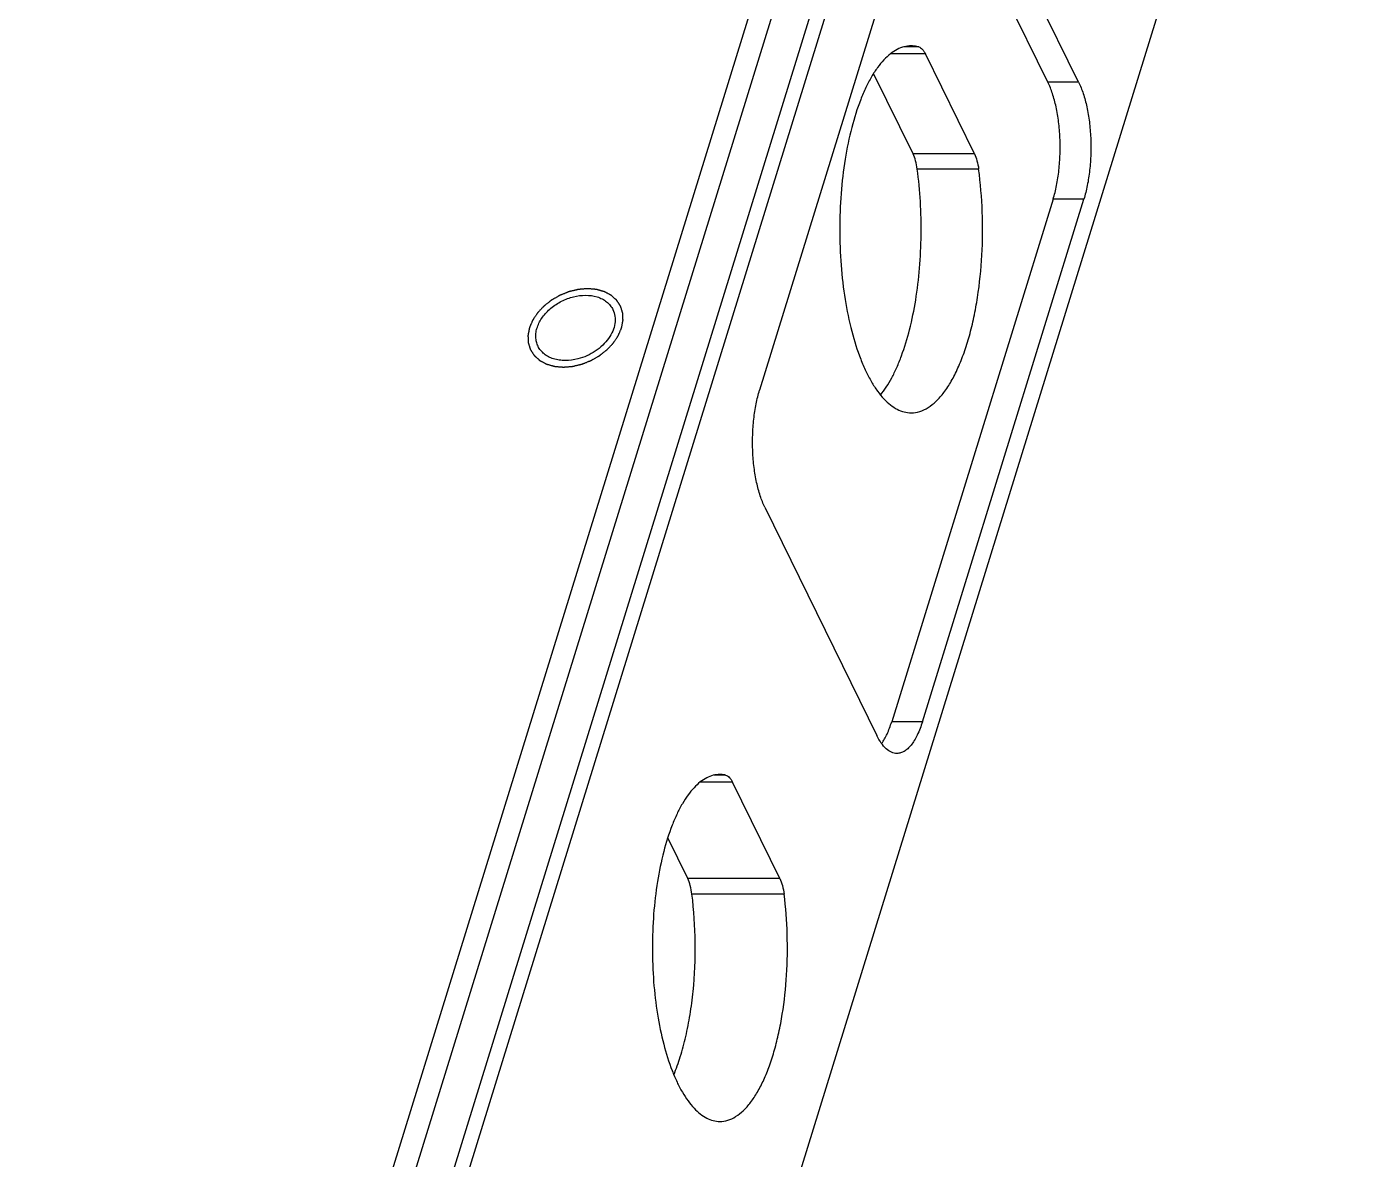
# Model space of a CAD drawing. Header units: millimetres. Extents: x 0 to 1189, y 0 to 841.
# Drawn here: x 1039.75 to 1079.63, y 700.84 to 734.8 of the extents above; entities that cross this region are included whole.
import ezdxf

# ---------------------------------------------------------------- set-up
doc = ezdxf.new("R2010")
doc.units = ezdxf.units.MM
doc.header["$LTSCALE"] = 65.395
doc.layers.get('0').update_dxf_attribs({"linetype": 'CONTINUOUS'})
for name, color, linetype in [('03_ALL_AXES', 7, 'CONTINUOUS'), ('09_ALL_ROUNDS', 7, 'CONTINUOUS'), ('11_ALL_COSMETICS', 7, 'CONTINUOUS'), ('20_ALL_FEATURES', 7, 'CONTINUOUS')]:
    doc.layers.add(name, color=color, linetype=linetype)

msp = doc.modelspace()

# ---------------------------------------------------------------- linework, layer by layer
at = {"color": 4}
for points in [[(1057.592, 725.764), (1057.596, 725.783), (1057.601, 725.811), (1057.609, 725.849), (1057.614, 725.878), (1057.62, 725.906), (1057.624, 725.93), (1057.628, 725.949), (1057.63, 725.961), (1057.632, 725.971), (1057.634, 725.978), (1057.635, 725.984), (1057.636, 725.988), (1057.636, 725.99), (1057.636, 725.992), (1057.636, 725.994), (1057.636, 725.996), (1057.636, 726), (1057.636, 726.006), (1057.635, 726.013), (1057.635, 726.022), (1057.634, 726.033), (1057.634, 726.051), (1057.633, 726.074), (1057.631, 726.102), (1057.63, 726.129), (1057.629, 726.152), (1057.628, 726.17), (1057.628, 726.182), (1057.627, 726.191), (1057.627, 726.198), (1057.627, 726.203), (1057.626, 726.208), (1057.626, 726.21), (1057.626, 726.212), (1057.626, 726.213), (1057.625, 726.215), (1057.624, 726.219), (1057.622, 726.224), (1057.62, 726.23), (1057.618, 726.239), (1057.614, 726.249), (1057.609, 726.266), (1057.602, 726.287), (1057.594, 726.313), (1057.586, 726.338), (1057.58, 726.359), (1057.574, 726.376), (1057.571, 726.387), (1057.568, 726.395), (1057.566, 726.401), (1057.565, 726.407), (1057.563, 726.41), (1057.563, 726.412), (1057.562, 726.414), (1057.561, 726.415), (1057.56, 726.417), (1057.558, 726.421), (1057.555, 726.425), (1057.551, 726.431), (1057.546, 726.438), (1057.54, 726.448), (1057.53, 726.463), (1057.518, 726.482), (1057.503, 726.504), (1057.488, 726.527), (1057.476, 726.546), (1057.466, 726.561), (1057.46, 726.57), (1057.455, 726.578), (1057.452, 726.583), (1057.448, 726.588), (1057.446, 726.591), (1057.445, 726.593), (1057.444, 726.595), (1057.443, 726.596), (1057.441, 726.597), (1057.438, 726.6), (1057.434, 726.604), (1057.429, 726.608), (1057.422, 726.614), (1057.414, 726.622), (1057.4, 726.634), (1057.383, 726.649), (1057.362, 726.667), (1057.342, 726.686), (1057.325, 726.701), (1057.311, 726.713), (1057.303, 726.72), (1057.296, 726.727), (1057.291, 726.731), (1057.287, 726.735), (1057.284, 726.738), (1057.282, 726.739), (1057.281, 726.74), (1057.279, 726.741), (1057.277, 726.742), (1057.273, 726.744), (1057.268, 726.747), (1057.262, 726.75), (1057.253, 726.755), (1057.243, 726.76), (1057.225, 726.769), (1057.204, 726.781), (1057.179, 726.794), (1057.153, 726.808), (1057.132, 726.819), (1057.115, 726.828), (1057.104, 726.834), (1057.096, 726.838), (1057.089, 726.842), (1057.084, 726.845), (1057.08, 726.847), (1057.078, 726.848), (1057.077, 726.849), (1057.075, 726.849), (1057.072, 726.85), (1057.068, 726.851), (1057.062, 726.853), (1057.054, 726.855), (1057.045, 726.858), (1057.032, 726.861), (1057.012, 726.867), (1056.988, 726.874), (1056.958, 726.882), (1056.928, 726.89), (1056.904, 726.897), (1056.884, 726.903), (1056.872, 726.906), (1056.862, 726.909), (1056.854, 726.911), (1056.848, 726.913), (1056.844, 726.914), (1056.841, 726.915), (1056.84, 726.916), (1056.837, 726.916), (1056.835, 726.916), (1056.83, 726.916), (1056.823, 726.917), (1056.815, 726.918), (1056.803, 726.919), (1056.79, 726.92), (1056.767, 726.922), (1056.74, 726.924), (1056.707, 726.927), (1056.673, 726.93), (1056.646, 726.932), (1056.623, 726.934), (1056.61, 726.936), (1056.599, 726.937), (1056.59, 726.937), (1056.583, 726.938), (1056.578, 726.938), (1056.576, 726.939), (1056.574, 726.939), (1056.571, 726.939), (1056.569, 726.938), (1056.564, 726.938), (1056.556, 726.937), (1056.548, 726.937), (1056.536, 726.936), (1056.522, 726.935), (1056.499, 726.933), (1056.47, 726.93), (1056.436, 726.928), (1056.402, 726.925), (1056.373, 726.922), (1056.35, 726.921), (1056.336, 726.919), (1056.324, 726.918), (1056.316, 726.918), (1056.308, 726.917), (1056.303, 726.917), (1056.3, 726.917), (1056.298, 726.916), (1056.296, 726.916), (1056.293, 726.915), (1056.288, 726.914), (1056.281, 726.912), (1056.272, 726.91), (1056.261, 726.907), (1056.246, 726.904), (1056.223, 726.898), (1056.194, 726.892), (1056.159, 726.883), (1056.124, 726.875), (1056.095, 726.868), (1056.072, 726.863), (1056.057, 726.859), (1056.046, 726.856), (1056.037, 726.854), (1056.03, 726.852), (1056.025, 726.851), (1056.022, 726.851), (1056.02, 726.85), (1056.018, 726.849), (1056.015, 726.848), (1056.01, 726.846), (1056.003, 726.843), (1055.994, 726.84), (1055.983, 726.836), (1055.969, 726.83), (1055.946, 726.821), (1055.918, 726.81), (1055.884, 726.796), (1055.85, 726.783), (1055.822, 726.772), (1055.799, 726.763), (1055.785, 726.757), (1055.774, 726.753), (1055.765, 726.749), (1055.758, 726.746), (1055.753, 726.744), (1055.75, 726.743), (1055.748, 726.743), (1055.746, 726.741), (1055.744, 726.74), (1055.739, 726.737), (1055.732, 726.733), (1055.724, 726.729), (1055.713, 726.722), (1055.7, 726.715), (1055.678, 726.702), (1055.652, 726.687), (1055.619, 726.669), (1055.587, 726.65), (1055.56, 726.635), (1055.539, 726.622), (1055.525, 726.615), (1055.514, 726.608), (1055.506, 726.604), (1055.5, 726.6), (1055.495, 726.597), (1055.492, 726.596), (1055.49, 726.595), (1055.489, 726.593), (1055.486, 726.591), (1055.482, 726.588), (1055.476, 726.584), (1055.469, 726.578), (1055.46, 726.571), (1055.448, 726.561), (1055.429, 726.547), (1055.406, 726.528), (1055.377, 726.506), (1055.349, 726.484), (1055.326, 726.465), (1055.307, 726.451), (1055.295, 726.441), (1055.286, 726.434), (1055.279, 726.428), (1055.273, 726.424), (1055.269, 726.421), (1055.266, 726.419), (1055.264, 726.417), (1055.263, 726.416), (1055.261, 726.414), (1055.257, 726.41), (1055.253, 726.405), (1055.247, 726.398), (1055.239, 726.39), (1055.229, 726.38), (1055.213, 726.363), (1055.193, 726.342), (1055.169, 726.316), (1055.146, 726.291), (1055.126, 726.27), (1055.11, 726.253), (1055.1, 726.243), (1055.092, 726.234), (1055.086, 726.228), (1055.081, 726.223), (1055.078, 726.219), (1055.076, 726.217), (1055.074, 726.215), (1055.073, 726.214), (1055.072, 726.211), (1055.069, 726.207), (1055.065, 726.202), (1055.061, 726.195), (1055.055, 726.186), (1055.047, 726.174), (1055.035, 726.156), (1055.02, 726.133), (1055.001, 726.106), (1054.983, 726.078), (1054.968, 726.055), (1054.955, 726.037), (1054.948, 726.026), (1054.942, 726.017), (1054.937, 726.01), (1054.933, 726.004), (1054.931, 726), (1054.929, 725.998), (1054.928, 725.996), (1054.927, 725.994), (1054.926, 725.992), (1054.924, 725.988), (1054.922, 725.981), (1054.919, 725.974), (1054.915, 725.965), (1054.909, 725.952), (1054.901, 725.933), (1054.891, 725.909), (1054.878, 725.88), (1054.866, 725.851), (1054.85, 725.812), (1054.837, 725.783), (1054.829, 725.764)], [(1054.829, 725.764), (1054.825, 725.745), (1054.82, 725.716), (1054.812, 725.678), (1054.807, 725.65), (1054.801, 725.621), (1054.797, 725.597), (1054.793, 725.578), (1054.791, 725.566), (1054.789, 725.557), (1054.787, 725.55), (1054.786, 725.544), (1054.785, 725.54), (1054.785, 725.537), (1054.785, 725.536), (1054.785, 725.534), (1054.785, 725.532), (1054.785, 725.528), (1054.785, 725.522), (1054.786, 725.515), (1054.786, 725.506), (1054.787, 725.494), (1054.787, 725.476), (1054.788, 725.453), (1054.79, 725.426), (1054.791, 725.398), (1054.792, 725.375), (1054.793, 725.357), (1054.793, 725.346), (1054.794, 725.337), (1054.794, 725.33), (1054.794, 725.324), (1054.795, 725.32), (1054.795, 725.318), (1054.795, 725.316), (1054.795, 725.314), (1054.796, 725.312), (1054.797, 725.309), (1054.799, 725.303), (1054.801, 725.297), (1054.803, 725.289), (1054.807, 725.278), (1054.812, 725.261), (1054.819, 725.24), (1054.827, 725.215), (1054.835, 725.189), (1054.841, 725.168), (1054.847, 725.151), (1054.85, 725.141), (1054.853, 725.133), (1054.855, 725.126), (1054.856, 725.121), (1054.858, 725.117), (1054.858, 725.115), (1054.859, 725.113), (1054.86, 725.112), (1054.861, 725.11), (1054.863, 725.107), (1054.866, 725.102), (1054.87, 725.097), (1054.875, 725.089), (1054.881, 725.08), (1054.891, 725.065), (1054.903, 725.046), (1054.918, 725.023), (1054.933, 725.001), (1054.945, 724.982), (1054.955, 724.967), (1054.961, 724.957), (1054.966, 724.95), (1054.969, 724.944), (1054.973, 724.94), (1054.975, 724.936), (1054.976, 724.934), (1054.977, 724.933), (1054.978, 724.932), (1054.98, 724.93), (1054.983, 724.928), (1054.987, 724.924), (1054.992, 724.919), (1054.999, 724.913), (1055.007, 724.906), (1055.021, 724.893), (1055.038, 724.878), (1055.058, 724.86), (1055.079, 724.842), (1055.096, 724.827), (1055.11, 724.815), (1055.118, 724.807), (1055.125, 724.801), (1055.13, 724.796), (1055.134, 724.793), (1055.137, 724.79), (1055.139, 724.789), (1055.14, 724.787), (1055.142, 724.787), (1055.144, 724.785), (1055.148, 724.783), (1055.153, 724.781), (1055.159, 724.777), (1055.168, 724.773), (1055.178, 724.767), (1055.195, 724.758), (1055.217, 724.747), (1055.242, 724.733), (1055.268, 724.72), (1055.289, 724.708), (1055.306, 724.699), (1055.317, 724.694), (1055.325, 724.689), (1055.332, 724.686), (1055.337, 724.683), (1055.341, 724.681), (1055.343, 724.68), (1055.344, 724.679), (1055.346, 724.678), (1055.349, 724.678), (1055.353, 724.677), (1055.359, 724.675), (1055.367, 724.673), (1055.376, 724.67), (1055.389, 724.666), (1055.409, 724.661), (1055.433, 724.654), (1055.463, 724.645), (1055.493, 724.637), (1055.517, 724.63), (1055.537, 724.625), (1055.549, 724.621), (1055.559, 724.618), (1055.567, 724.616), (1055.573, 724.614), (1055.577, 724.613), (1055.58, 724.612), (1055.581, 724.612), (1055.584, 724.612), (1055.586, 724.612), (1055.591, 724.611), (1055.598, 724.61), (1055.606, 724.61), (1055.617, 724.609), (1055.631, 724.608), (1055.653, 724.606), (1055.681, 724.603), (1055.714, 724.6), (1055.748, 724.597), (1055.775, 724.595), (1055.798, 724.593), (1055.811, 724.592), (1055.822, 724.591), (1055.831, 724.59), (1055.838, 724.59), (1055.843, 724.589), (1055.845, 724.589), (1055.847, 724.589), (1055.85, 724.589), (1055.852, 724.589), (1055.857, 724.59), (1055.865, 724.59), (1055.873, 724.591), (1055.885, 724.592), (1055.899, 724.593), (1055.922, 724.595), (1055.951, 724.597), (1055.985, 724.6), (1056.019, 724.603), (1056.048, 724.605), (1056.071, 724.607), (1056.085, 724.608), (1056.097, 724.609), (1056.105, 724.61), (1056.113, 724.61), (1056.118, 724.611), (1056.121, 724.611), (1056.123, 724.611), (1056.125, 724.612), (1056.128, 724.612), (1056.133, 724.614), (1056.14, 724.615), (1056.149, 724.617), (1056.16, 724.62), (1056.175, 724.624), (1056.198, 724.629), (1056.227, 724.636), (1056.262, 724.644), (1056.297, 724.653), (1056.326, 724.659), (1056.349, 724.665), (1056.364, 724.668), (1056.375, 724.671), (1056.384, 724.673), (1056.391, 724.675), (1056.396, 724.676), (1056.399, 724.677), (1056.401, 724.677), (1056.403, 724.678), (1056.406, 724.679), (1056.411, 724.681), (1056.418, 724.684), (1056.427, 724.688), (1056.438, 724.692), (1056.452, 724.698), (1056.475, 724.707), (1056.503, 724.718), (1056.537, 724.731), (1056.571, 724.745), (1056.599, 724.756), (1056.622, 724.765), (1056.636, 724.77), (1056.647, 724.775), (1056.656, 724.778), (1056.663, 724.781), (1056.668, 724.783), (1056.67, 724.784), (1056.673, 724.785), (1056.675, 724.786), (1056.677, 724.788), (1056.682, 724.79), (1056.689, 724.794), (1056.697, 724.799), (1056.708, 724.805), (1056.721, 724.813), (1056.743, 724.825), (1056.769, 724.841), (1056.802, 724.859), (1056.834, 724.877), (1056.861, 724.893), (1056.882, 724.905), (1056.896, 724.913), (1056.906, 724.919), (1056.915, 724.924), (1056.921, 724.928), (1056.926, 724.93), (1056.929, 724.932), (1056.931, 724.933), (1056.932, 724.934), (1056.935, 724.936), (1056.939, 724.939), (1056.945, 724.944), (1056.952, 724.95), (1056.961, 724.957), (1056.973, 724.966), (1056.992, 724.981), (1057.015, 724.999), (1057.044, 725.022), (1057.072, 725.044), (1057.095, 725.062), (1057.114, 725.077), (1057.126, 725.086), (1057.135, 725.093), (1057.142, 725.099), (1057.148, 725.104), (1057.152, 725.107), (1057.155, 725.109), (1057.157, 725.11), (1057.158, 725.112), (1057.16, 725.114), (1057.163, 725.117), (1057.168, 725.123), (1057.174, 725.129), (1057.182, 725.137), (1057.192, 725.148), (1057.208, 725.165), (1057.228, 725.186), (1057.252, 725.211), (1057.275, 725.236), (1057.295, 725.257), (1057.311, 725.274), (1057.321, 725.285), (1057.329, 725.293), (1057.335, 725.3), (1057.34, 725.305), (1057.343, 725.309), (1057.345, 725.311), (1057.347, 725.312), (1057.348, 725.314), (1057.349, 725.316), (1057.352, 725.32), (1057.356, 725.326), (1057.36, 725.333), (1057.366, 725.342), (1057.374, 725.353), (1057.386, 725.372), (1057.401, 725.394), (1057.42, 725.422), (1057.438, 725.449), (1057.453, 725.472), (1057.466, 725.49), (1057.473, 725.502), (1057.479, 725.511), (1057.484, 725.518), (1057.488, 725.524), (1057.49, 725.528), (1057.492, 725.53), (1057.493, 725.531), (1057.494, 725.533), (1057.495, 725.536), (1057.497, 725.54), (1057.499, 725.546), (1057.502, 725.553), (1057.506, 725.563), (1057.512, 725.575), (1057.52, 725.594), (1057.53, 725.619), (1057.543, 725.648), (1057.555, 725.677), (1057.571, 725.715), (1057.584, 725.744), (1057.592, 725.764)]]:
    msp.add_open_spline(points, degree=3, knots=[0, 0, 0, 0, 0.015625, 0.023438, 0.03125, 0.039062, 0.046875, 0.050781, 0.054688, 0.056641, 0.058594, 0.060547, 0.061523, 0.062012, 0.0625, 0.062988, 0.063477, 0.064453, 0.066406, 0.068359, 0.070312, 0.074219, 0.078125, 0.085938, 0.09375, 0.101562, 0.109375, 0.113281, 0.117188, 0.119141, 0.121094, 0.123047, 0.124023, 0.124512, 0.125, 0.125488, 0.125977, 0.126953, 0.128906, 0.130859, 0.132812, 0.136719, 0.140625, 0.148438, 0.15625, 0.164062, 0.171875, 0.175781, 0.179688, 0.181641, 0.183594, 0.185547, 0.186523, 0.187012, 0.1875, 0.187988, 0.188477, 0.189453, 0.191406, 0.193359, 0.195312, 0.199219, 0.203125, 0.210938, 0.21875, 0.226562, 0.234375, 0.238281, 0.242188, 0.244141, 0.246094, 0.248047, 0.249023, 0.249512, 0.25, 0.250488, 0.250977, 0.251953, 0.253906, 0.255859, 0.257812, 0.261719, 0.265625, 0.273438, 0.28125, 0.289062, 0.296875, 0.300781, 0.304688, 0.306641, 0.308594, 0.310547, 0.311523, 0.312012, 0.3125, 0.312988, 0.313477, 0.314453, 0.316406, 0.318359, 0.320312, 0.324219, 0.328125, 0.335938, 0.34375, 0.351562, 0.359375, 0.363281, 0.367188, 0.369141, 0.371094, 0.373047, 0.374023, 0.374512, 0.375, 0.375488, 0.375977, 0.376953, 0.378906, 0.380859, 0.382812, 0.386719, 0.390625, 0.398438, 0.40625, 0.414062, 0.421875, 0.425781, 0.429688, 0.431641, 0.433594, 0.435547, 0.436523, 0.437012, 0.4375, 0.437988, 0.438477, 0.439453, 0.441406, 0.443359, 0.445312, 0.449219, 0.453125, 0.460938, 0.46875, 0.476562, 0.484375, 0.488281, 0.492188, 0.494141, 0.496094, 0.498047, 0.499023, 0.499512, 0.5, 0.500488, 0.500977, 0.501953, 0.503906, 0.505859, 0.507812, 0.511719, 0.515625, 0.523438, 0.53125, 0.539062, 0.546875, 0.550781, 0.554688, 0.556641, 0.558594, 0.560547, 0.561523, 0.562012, 0.5625, 0.562988, 0.563477, 0.564453, 0.566406, 0.568359, 0.570312, 0.574219, 0.578125, 0.585938, 0.59375, 0.601562, 0.609375, 0.613281, 0.617188, 0.619141, 0.621094, 0.623047, 0.624023, 0.624512, 0.625, 0.625488, 0.625977, 0.626953, 0.628906, 0.630859, 0.632812, 0.636719, 0.640625, 0.648438, 0.65625, 0.664062, 0.671875, 0.675781, 0.679688, 0.681641, 0.683594, 0.685547, 0.686523, 0.687012, 0.6875, 0.687988, 0.688477, 0.689453, 0.691406, 0.693359, 0.695312, 0.699219, 0.703125, 0.710938, 0.71875, 0.726562, 0.734375, 0.738281, 0.742188, 0.744141, 0.746094, 0.748047, 0.749023, 0.749512, 0.75, 0.750488, 0.750977, 0.751953, 0.753906, 0.755859, 0.757812, 0.761719, 0.765625, 0.773438, 0.78125, 0.789062, 0.796875, 0.800781, 0.804688, 0.806641, 0.808594, 0.810547, 0.811523, 0.812012, 0.8125, 0.812988, 0.813477, 0.814453, 0.816406, 0.818359, 0.820312, 0.824219, 0.828125, 0.835938, 0.84375, 0.851562, 0.859375, 0.863281, 0.867188, 0.869141, 0.871094, 0.873047, 0.874023, 0.874512, 0.875, 0.875488, 0.875977, 0.876953, 0.878906, 0.880859, 0.882812, 0.886719, 0.890625, 0.898438, 0.90625, 0.914062, 0.921875, 0.925781, 0.929688, 0.931641, 0.933594, 0.935547, 0.936523, 0.937012, 0.9375, 0.937988, 0.938477, 0.939453, 0.941406, 0.943359, 0.945312, 0.949219, 0.953125, 0.960938, 0.96875, 0.976562, 0.984375, 1, 1, 1, 1], dxfattribs=at)
at = {"layer": '03_ALL_AXES', "color": 7}
for p, q in [((1071.222, 766.888), (1039.753, 665.056)), ((1041.595, 665.056), (1073.064, 766.888)), ((1071.649, 766.018), (1040.18, 664.186))]:
    msp.add_line(p, q, dxfattribs=at)
at = {"layer": '09_ALL_ROUNDS', "color": 7}
for p, q in [((1042.056, 665.056), (1073.524, 766.888)), ((1070.374, 733.132), (1067.019, 739.97)), ((1071.295, 733.132), (1067.94, 739.97)), ((1066.572, 739.565), (1061.731, 723.899)), ((1068.173, 730.979), (1066.703, 733.976)), ((1066.331, 730.979), (1065.147, 733.392)), ((1070.532, 729.62), (1065.691, 713.953)), ((1066.612, 713.953), (1071.453, 729.62)), ((1061.888, 720.387), (1065.244, 713.549)), ((1062.338, 709.258), (1060.921, 712.144)), ((1059.575, 709.258), (1058.976, 710.478))]:
    msp.add_line(p, q, dxfattribs=at)
at = {"layer": '09_ALL_ROUNDS', "color": 4}
for p, q in [((1066.502, 734.187), (1066.051, 734.187)), ((1066.703, 733.976), (1065.648, 733.976)), ((1071.295, 733.132), (1070.374, 733.132)), ((1068.173, 730.979), (1066.331, 730.979)), ((1068.299, 730.524), (1066.457, 730.524)), ((1071.453, 729.62), (1070.532, 729.62)), ((1066.612, 713.953), (1065.691, 713.953)), ((1060.921, 712.144), (1059.942, 712.144)), ((1060.712, 712.357), (1060.369, 712.357)), ((1062.338, 709.258), (1059.575, 709.258)), ((1062.466, 708.784), (1059.703, 708.784))]:
    msp.add_line(p, q, dxfattribs=at)
at = {"layer": '09_ALL_ROUNDS', "color": 7}
for points, knots in [([(1066.276, 734.218), (1066.205, 734.218), (1066.06, 734.199), (1065.848, 734.116), (1065.643, 733.981), (1065.445, 733.796), (1065.255, 733.563), (1065.076, 733.284), (1064.908, 732.962), (1064.695, 732.461), (1064.472, 731.746), (1064.279, 730.802), (1064.161, 729.78), (1064.121, 728.718), (1064.161, 727.655), (1064.279, 726.633), (1064.472, 725.689), (1064.695, 724.974), (1064.908, 724.473), (1065.076, 724.151), (1065.255, 723.872), (1065.445, 723.639), (1065.643, 723.454), (1065.848, 723.319), (1066.06, 723.236), (1066.205, 723.218), (1066.276, 723.218)], [0, 0, 0, 0, 0.016816, 0.034496, 0.053762, 0.075119, 0.098875, 0.125172, 0.154032, 0.185383, 0.254917, 0.332103, 0.414667, 0.5, 0.585333, 0.667897, 0.745083, 0.814617, 0.845968, 0.874828, 0.901125, 0.924881, 0.946238, 0.965504, 0.983184, 1, 1, 1, 1]), ([(1066.502, 734.187), (1066.483, 734.192), (1066.409, 734.21), (1066.333, 734.218), (1066.276, 734.218)], [0, 0, 0, 0, 0.253596, 1, 1, 1, 1]), ([(1066.502, 734.187), (1066.542, 734.176), (1066.601, 734.132), (1066.661, 734.054), (1066.689, 734.003), (1066.703, 733.976)], [0, 0, 0, 0, 0.42505, 0.692197, 1, 1, 1, 1]), ([(1070.532, 729.62), (1070.574, 729.755), (1070.644, 730.042), (1070.712, 730.494), (1070.746, 730.972), (1070.743, 731.457), (1070.703, 731.931), (1070.63, 732.377), (1070.524, 732.778), (1070.428, 733.022), (1070.374, 733.132)], [0, 0, 0, 0, 0.118605, 0.247396, 0.382393, 0.519246, 0.6535, 0.78085, 0.897404, 1, 1, 1, 1]), ([(1071.295, 733.132), (1071.349, 733.022), (1071.445, 732.778), (1071.551, 732.377), (1071.625, 731.931), (1071.664, 731.457), (1071.667, 730.972), (1071.634, 730.494), (1071.565, 730.042), (1071.495, 729.755), (1071.453, 729.62)], [0, 0, 0, 0, 0.102596, 0.21915, 0.3465, 0.480754, 0.617607, 0.752604, 0.881395, 1, 1, 1, 1]), ([(1066.457, 730.524), (1066.445, 730.609), (1066.415, 730.764), (1066.363, 730.914), (1066.331, 730.979)], [0, 0, 0, 0, 0.539561, 1, 1, 1, 1]), ([(1068.173, 730.979), (1068.205, 730.914), (1068.258, 730.764), (1068.288, 730.609), (1068.299, 730.524)], [0, 0, 0, 0, 0.460439, 1, 1, 1, 1]), ([(1065.355, 723.752), (1065.417, 723.828), (1065.537, 723.994), (1065.699, 724.27), (1065.851, 724.584), (1066.044, 725.062), (1066.247, 725.734), (1066.426, 726.615), (1066.54, 727.564), (1066.586, 728.551), (1066.563, 729.544), (1066.501, 730.201), (1066.457, 730.524)], [0, 0, 0, 0, 0.041774, 0.087534, 0.137249, 0.190779, 0.308264, 0.437473, 0.575104, 0.717402, 0.860375, 1, 1, 1, 1]), ([(1066.276, 723.218), (1066.362, 723.218), (1066.541, 723.246), (1066.797, 723.369), (1067.042, 723.568), (1067.275, 723.837), (1067.492, 724.174), (1067.692, 724.574), (1067.872, 725.032), (1068.031, 725.541), (1068.164, 726.095), (1068.31, 726.897), (1068.417, 727.953), (1068.428, 729.24), (1068.356, 730.101), (1068.299, 730.524)], [0, 0, 0, 0, 0.031773, 0.065903, 0.104198, 0.147761, 0.197096, 0.252279, 0.313077, 0.379043, 0.449561, 0.523897, 0.680589, 0.841859, 1, 1, 1, 1]), ([(1061.888, 720.387), (1061.834, 720.497), (1061.739, 720.741), (1061.633, 721.142), (1061.559, 721.587), (1061.52, 722.062), (1061.517, 722.547), (1061.55, 723.025), (1061.619, 723.476), (1061.689, 723.764), (1061.731, 723.899)], [0, 0, 0, 0, 0.102596, 0.21915, 0.3465, 0.480754, 0.617607, 0.752604, 0.881395, 1, 1, 1, 1]), ([(1065.388, 713.305), (1065.453, 713.393), (1065.569, 713.604), (1065.652, 713.829), (1065.691, 713.953)], [0, 0, 0, 0, 0.457678, 1, 1, 1, 1]), ([(1066.612, 713.953), (1066.57, 713.817), (1066.498, 713.625), (1066.374, 713.396), (1066.279, 713.259), (1066.178, 713.149), (1066.072, 713.068), (1065.962, 713.019), (1065.886, 713.007), (1065.849, 713.007)], [0, 0, 0, 0, 0.331731, 0.47624, 0.605765, 0.720709, 0.822536, 0.914128, 1, 1, 1, 1]), ([(1065.849, 713.007), (1065.822, 713.007), (1065.766, 713.013), (1065.652, 713.051), (1065.513, 713.148), (1065.365, 713.324), (1065.283, 713.468), (1065.244, 713.549)], [0, 0, 0, 0, 0.096312, 0.196284, 0.418525, 0.684383, 1, 1, 1, 1]), ([(1060.54, 712.376), (1060.474, 712.376), (1060.336, 712.358), (1060.136, 712.28), (1059.942, 712.152), (1059.754, 711.978), (1059.575, 711.757), (1059.406, 711.493), (1059.247, 711.189), (1059.045, 710.715), (1058.835, 710.039), (1058.653, 709.147), (1058.54, 708.181), (1058.503, 707.176), (1058.54, 706.172), (1058.653, 705.205), (1058.835, 704.313), (1059.045, 703.637), (1059.247, 703.163), (1059.406, 702.859), (1059.575, 702.595), (1059.754, 702.375), (1059.942, 702.2), (1060.136, 702.072), (1060.336, 701.994), (1060.474, 701.976), (1060.54, 701.976)], [0, 0, 0, 0, 0.016816, 0.034496, 0.053762, 0.075119, 0.098875, 0.125172, 0.154032, 0.185383, 0.254917, 0.332103, 0.414667, 0.5, 0.585333, 0.667897, 0.745083, 0.814617, 0.845968, 0.874828, 0.901125, 0.924881, 0.946238, 0.965504, 0.983184, 1, 1, 1, 1]), ([(1060.712, 712.357), (1060.698, 712.36), (1060.641, 712.371), (1060.583, 712.376), (1060.54, 712.376)], [0, 0, 0, 0, 0.252357, 1, 1, 1, 1]), ([(1060.712, 712.357), (1060.732, 712.353), (1060.773, 712.335), (1060.828, 712.289), (1060.879, 712.224), (1060.907, 712.173), (1060.921, 712.144)], [0, 0, 0, 0, 0.197839, 0.425145, 0.691428, 1, 1, 1, 1]), ([(1059.703, 708.784), (1059.692, 708.872), (1059.662, 709.034), (1059.608, 709.19), (1059.575, 709.258)], [0, 0, 0, 0, 0.540239, 1, 1, 1, 1]), ([(1062.338, 709.258), (1062.371, 709.19), (1062.425, 709.034), (1062.455, 708.872), (1062.466, 708.784)], [0, 0, 0, 0, 0.459761, 1, 1, 1, 1]), ([(1059.159, 703.374), (1059.232, 703.551), (1059.367, 703.928), (1059.528, 704.532), (1059.655, 705.187), (1059.777, 706.125), (1059.827, 707.333), (1059.764, 708.304), (1059.703, 708.784)], [0, 0, 0, 0, 0.104537, 0.218721, 0.34093, 0.469256, 0.735613, 1, 1, 1, 1]), ([(1060.54, 701.976), (1060.621, 701.976), (1060.788, 702.002), (1061.028, 702.116), (1061.257, 702.3), (1061.475, 702.55), (1061.679, 702.862), (1061.867, 703.232), (1062.037, 703.657), (1062.187, 704.13), (1062.314, 704.644), (1062.454, 705.39), (1062.559, 706.375), (1062.577, 707.579), (1062.516, 708.386), (1062.466, 708.784)], [0, 0, 0, 0, 0.031848, 0.066011, 0.104275, 0.147739, 0.196918, 0.2519, 0.312475, 0.378214, 0.448526, 0.5227, 0.679292, 0.840912, 1, 1, 1, 1])]:
    msp.add_open_spline(points, degree=3, knots=knots, dxfattribs=at)
at = {"layer": '11_ALL_COSMETICS', "color": 7}
msp.add_line((1079.625, 754.456), (1048.156, 652.624), dxfattribs=at)
at = {"layer": '20_ALL_FEATURES', "color": 7}
msp.add_line((1079.625, 754.456), (1048.156, 652.624), dxfattribs=at)
for points, knots in [([(1055.088, 725.213), (1055.068, 725.255), (1055.035, 725.345), (1055.016, 725.489), (1055.025, 725.639), (1055.078, 725.847), (1055.216, 726.103), (1055.468, 726.368), (1055.734, 726.542), (1055.97, 726.645), (1056.316, 726.752), (1056.634, 726.762), (1056.858, 726.694)], [0, 0, 0, 0, 0.05078, 0.102648, 0.156529, 0.213068, 0.334767, 0.467278, 0.606238, 0.676363, 0.745774, 1, 1, 1, 1]), ([(1056.858, 726.694), (1056.911, 726.678), (1057.012, 726.637), (1057.147, 726.551), (1057.256, 726.444), (1057.311, 726.359), (1057.333, 726.314)], [0, 0, 0, 0, 0.266673, 0.519884, 0.762761, 1, 1, 1, 1]), ([(1057.333, 726.314), (1057.363, 726.252), (1057.405, 726.112), (1057.401, 725.888), (1057.334, 725.66), (1057.207, 725.439), (1057.029, 725.235), (1056.734, 725.001), (1056.468, 724.881), (1056.283, 724.834)], [0, 0, 0, 0, 0.102538, 0.209741, 0.324824, 0.448922, 0.58124, 0.719531, 1, 1, 1, 1]), ([(1056.283, 724.834), (1056.159, 724.802), (1055.97, 724.776), (1055.724, 724.793), (1055.555, 724.831), (1055.402, 724.894), (1055.271, 724.979), (1055.163, 725.086), (1055.11, 725.169), (1055.088, 725.213)], [0, 0, 0, 0, 0.284008, 0.418142, 0.545734, 0.666699, 0.781679, 0.892085, 1, 1, 1, 1])]:
    msp.add_open_spline(points, degree=3, knots=knots, dxfattribs=at)

doc.saveas('drawing.dxf')
